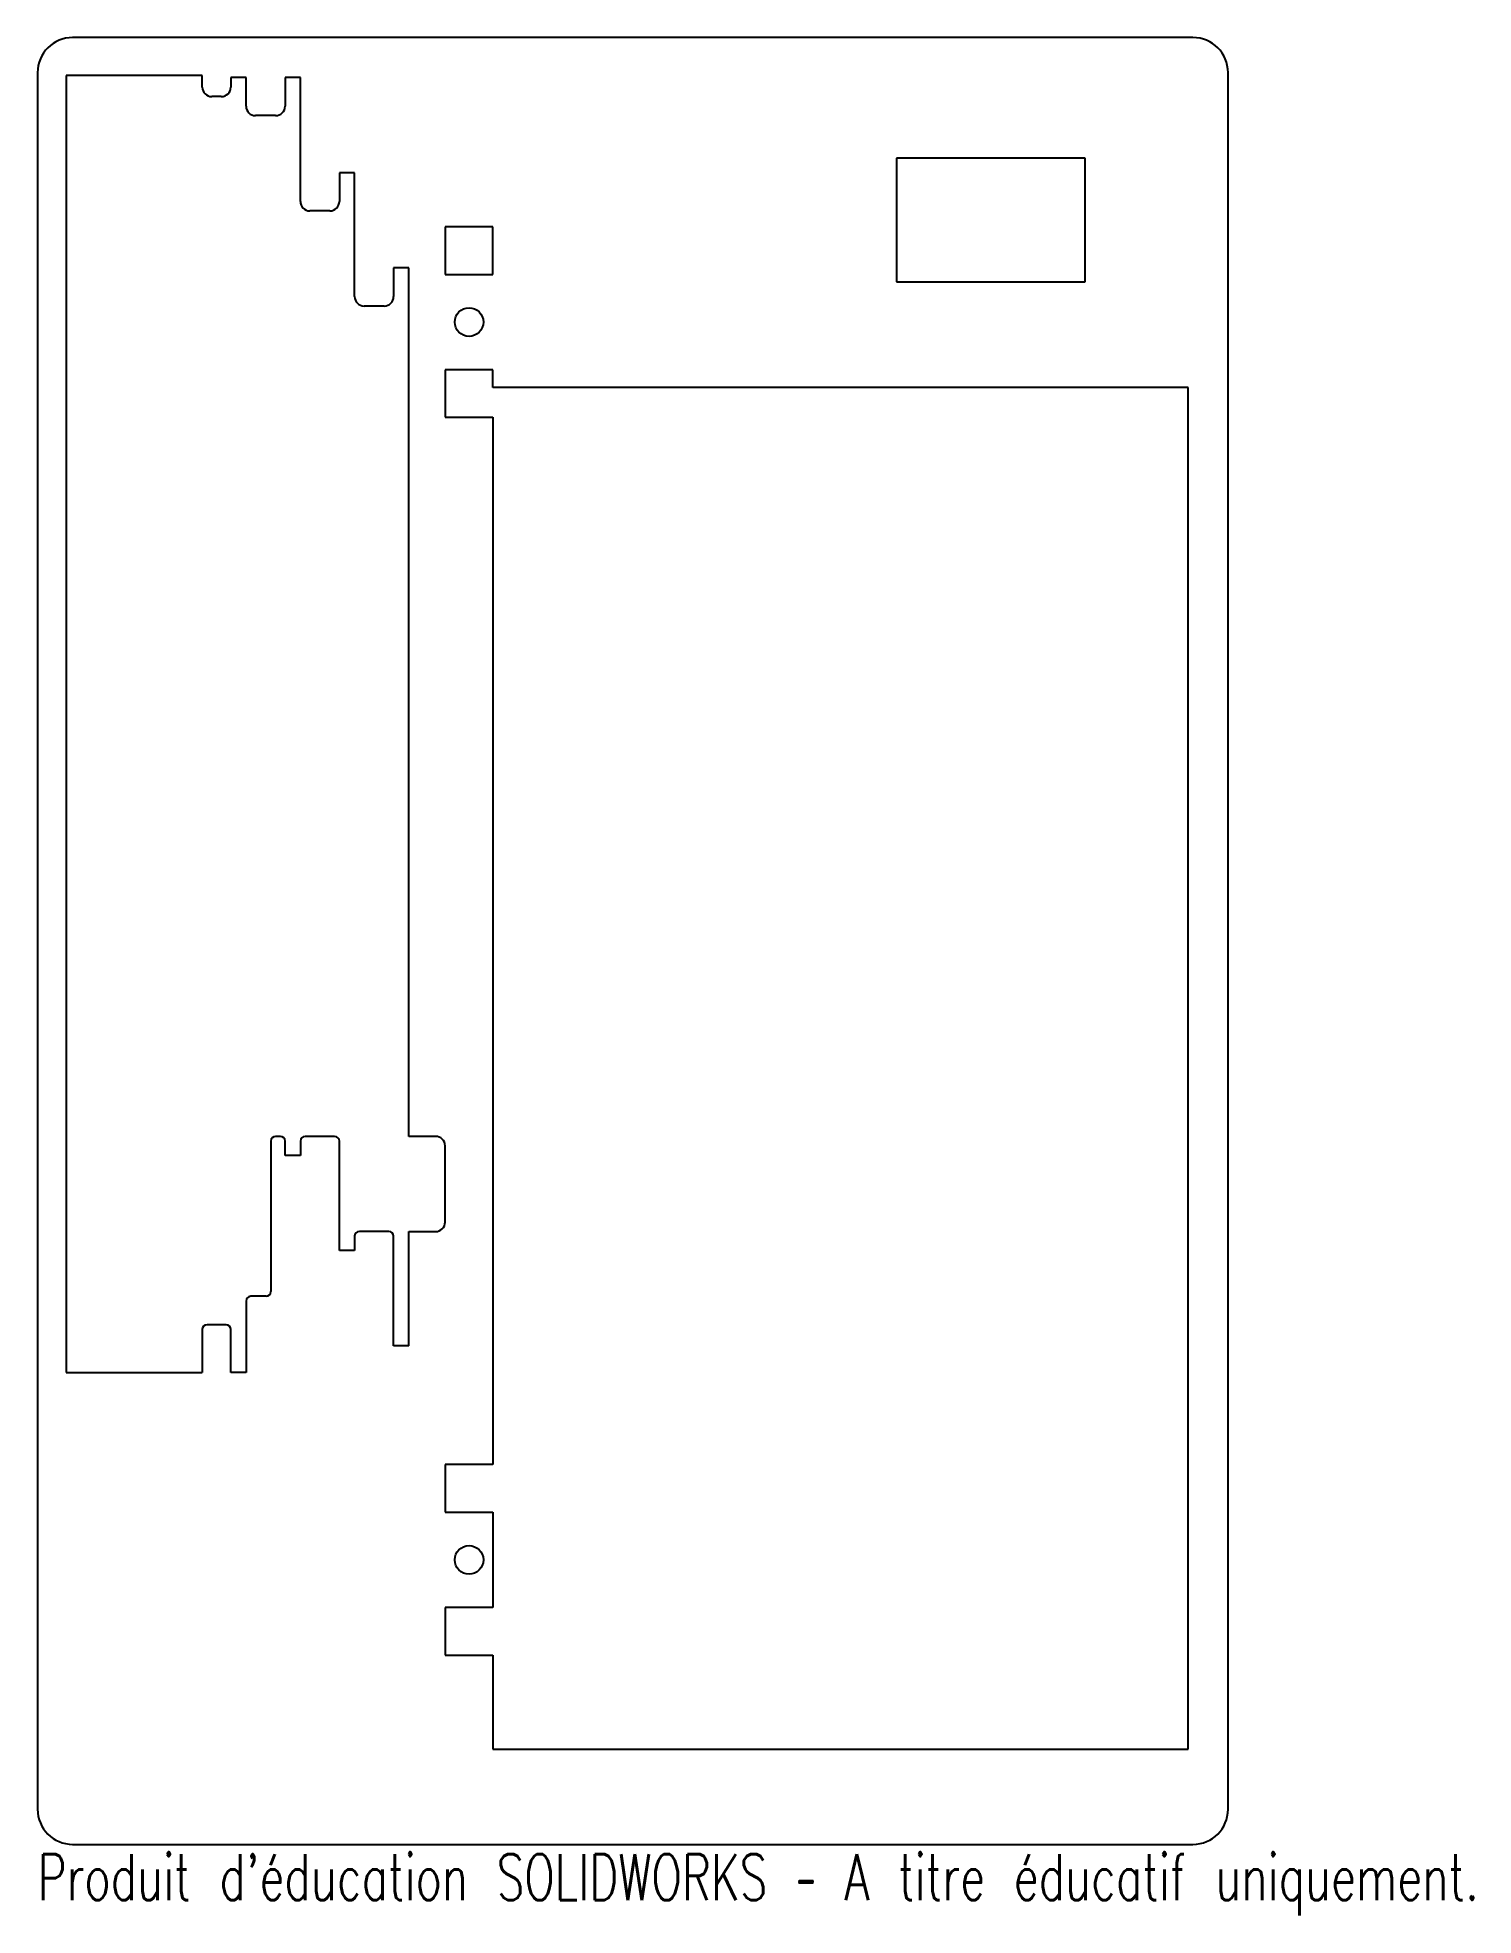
# Model space of a CAD drawing. Header units: millimetres. Extents: x -105 to 46, y -102 to 95.
import ezdxf

# ---------------------------------------------------------------- set-up
doc = ezdxf.new("R2010")
doc.units = ezdxf.units.MM
doc.styles.add('SLDTEXTSTYLE0', font='TXT', dxfattribs={"width": 0.7, "bigfont": 'bigfont'})

msp = doc.modelspace()

# ---------------------------------------------------------------- linework, layer by layer
at = {"color": 7, "linetype": 'Continuous', "lineweight": 25}
for p, q in [((16.26, 94.88), (-101.39, 94.88)), ((-105.08, 91.2), (-105.08, -91.2)), ((-102.08, 90.88), (-102.08, -45.32)), ((-87.78, 90.88), (-102.08, 90.88)), ((-87.78, 89.68), (-87.78, 90.88)), ((19.94, -91.2), (19.94, 91.2)), ((-84.78, 90.68), (-84.78, 89.68)), ((-83.18, 90.68), (-84.78, 90.68)), ((-83.18, 87.68), (-83.18, 90.68)), ((-79.08, 90.68), (-79.08, 87.68)), ((-77.48, 90.68), (-79.08, 90.68)), ((-77.48, 77.68), (-77.48, 90.68)), ((-85.78, 88.68), (-86.78, 88.68)), ((-80.08, 86.68), (-82.18, 86.68)), ((-14.86, 82.21), (-14.86, 69.21)), ((4.94, 82.21), (-14.86, 82.21)), ((4.94, 69.21), (4.94, 82.21)), ((-73.38, 80.68), (-73.38, 77.68)), ((-71.78, 80.68), (-73.38, 80.68)), ((-71.78, 67.68), (-71.78, 80.68)), ((-74.38, 76.68), (-76.48, 76.68)), ((-62.26, 75), (-62.26, 70)), ((-57.26, 75), (-62.26, 75)), ((-57.26, 70), (-57.26, 75)), ((-67.68, 70.68), (-67.68, 67.68)), ((-66.08, 70.68), (-67.68, 70.68)), ((-66.08, -20.52), (-66.08, 70.68)), ((-62.26, 70), (-57.26, 70)), ((-14.86, 69.21), (4.94, 69.21)), ((-68.68, 66.68), (-70.78, 66.68)), ((-62.26, 60), (-62.26, 55)), ((-57.26, 60), (-62.26, 60)), ((-57.26, 58.12), (-57.26, 60)), ((15.74, 58.12), (-57.26, 58.12)), ((15.74, -84.88), (15.74, 58.12)), ((-62.26, 55), (-57.26, 55)), ((-57.26, 55), (-57.26, -55)), ((-80.58, -21.02), (-80.58, -36.82)), ((-79.58, -20.52), (-80.08, -20.52)), ((-79.08, -22.52), (-79.08, -21.02)), ((-77.48, -21.02), (-77.48, -22.52)), ((-73.88, -20.52), (-76.98, -20.52)), ((-73.38, -32.52), (-73.38, -21.02)), ((-63.28, -20.52), (-66.08, -20.52)), ((-62.28, -29.52), (-62.28, -21.52)), ((-77.48, -22.52), (-79.08, -22.52)), ((-71.78, -31.02), (-71.78, -32.52)), ((-68.18, -30.52), (-71.28, -30.52)), ((-67.68, -42.52), (-67.68, -31.02)), ((-66.08, -30.52), (-63.28, -30.52)), ((-66.08, -42.52), (-66.08, -30.52)), ((-71.78, -32.52), (-73.38, -32.52)), ((-81.08, -37.32), (-82.68, -37.32)), ((-83.18, -37.82), (-83.18, -45.32)), ((-87.78, -40.82), (-87.78, -45.32)), ((-85.28, -40.32), (-87.28, -40.32)), ((-84.78, -45.32), (-84.78, -40.82)), ((-66.08, -42.52), (-67.68, -42.52)), ((-102.08, -45.32), (-87.78, -45.32)), ((-83.18, -45.32), (-84.78, -45.32)), ((-62.26, -55), (-62.26, -60)), ((-57.26, -55), (-62.26, -55)), ((-62.26, -60), (-57.26, -60)), ((-57.26, -60), (-57.26, -70)), ((-62.26, -70), (-62.26, -75)), ((-57.26, -70), (-62.26, -70)), ((-62.26, -75), (-57.26, -75)), ((-57.26, -75), (-57.26, -84.88)), ((-57.26, -84.88), (15.74, -84.88)), ((-101.39, -94.88), (16.26, -94.88))]:
    msp.add_line(p, q, dxfattribs=at)
for centre in [(-59.76, 65), (-59.76, -65)]:
    msp.add_circle(centre, 1.5, dxfattribs=at)
for centre, radius, start, end in [((-101.39, 91.2), 3.68, 90, 180), ((16.26, 91.2), 3.68, 0, 90), ((-86.78, 89.68), 1, 180, 270), ((-85.78, 89.68), 1, 270, 0), ((-82.18, 87.68), 1, 180, 270), ((-80.08, 87.68), 1, 270, 0), ((-76.48, 77.68), 1, 180, 270), ((-74.38, 77.68), 1, 270, 0), ((-70.78, 67.68), 1, 180, 270), ((-68.68, 67.68), 1, 270, 0), ((-80.08, -21.02), 0.5, 90, 180), ((-79.58, -21.02), 0.5, 0, 90), ((-76.98, -21.02), 0.5, 90, 180), ((-73.88, -21.02), 0.5, 0, 90), ((-63.28, -21.52), 1, 0, 90), ((-63.28, -29.52), 1, 270, 0), ((-71.28, -31.02), 0.5, 90, 180), ((-68.18, -31.02), 0.5, 0, 90), ((-82.68, -37.82), 0.5, 90, 180), ((-81.08, -36.82), 0.5, 270, 0), ((-87.28, -40.82), 0.5, 90, 180), ((-85.28, -40.82), 0.5, 0, 90), ((-101.39, -91.2), 3.68, 180, 270), ((16.26, -91.2), 3.68, 270, 0)]:
    msp.add_arc(centre, radius, start, end, dxfattribs=at)

# ---------------------------------------------------------------- texts
at = {"color": 7, "linetype": 'Continuous', "insert": (-105.08, -95.9), "char_height": 4.8336, "attachment_point": 1, "style": 'SLDTEXTSTYLE0'}
msp.add_mtext("Produit d'éducation SOLIDWORKS – A titre éducatif uniquement.", dxfattribs=at)

doc.saveas('drawing.dxf')
